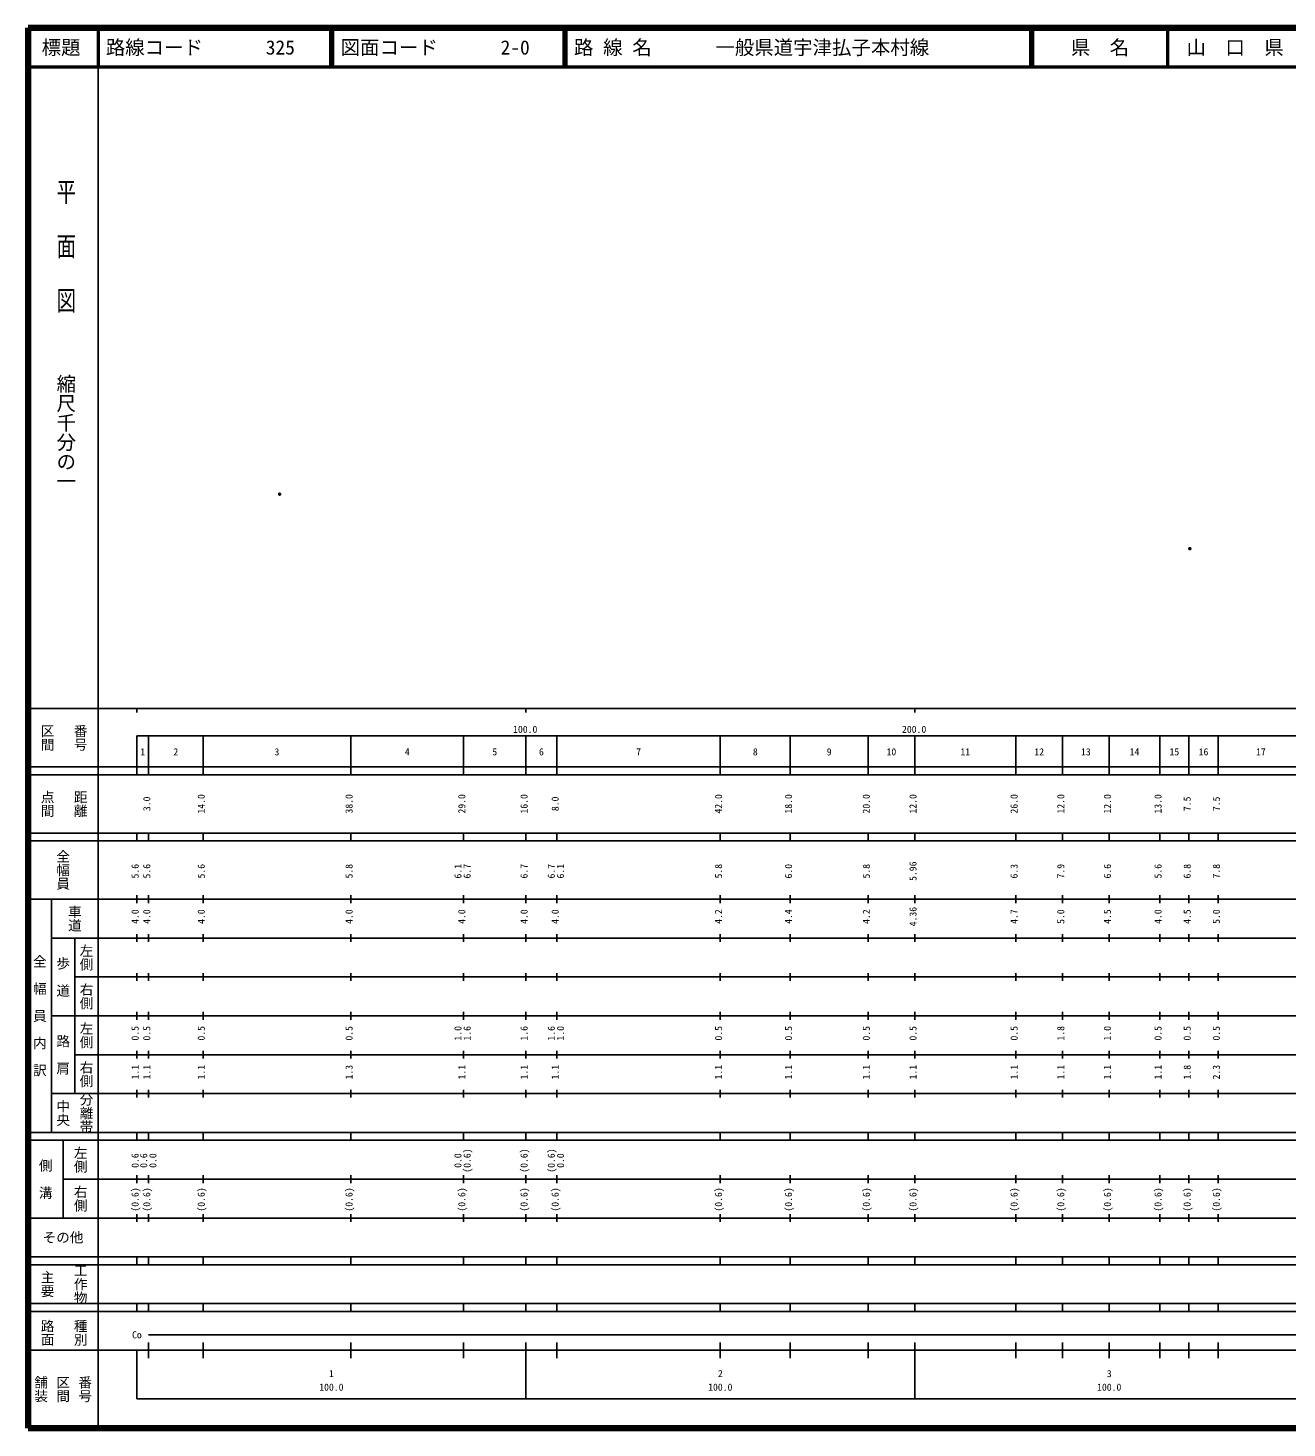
# Model space of a CAD drawing. Units: millimetres on the paper. Extents: x 40 to 680, y 20 to 380.
# Drawn here: x 40 to 363.7, y 20 to 380 of the extents above; entities that cross this region are included whole.
import ezdxf
from ezdxf.enums import TextEntityAlignment as Align

# ---------------------------------------------------------------- set-up
doc = ezdxf.new("R2010")
doc.units = ezdxf.units.MM
doc.header["$PDMODE"] = 32
doc.header["$PDSIZE"] = 0.5
doc.layers.add('M-OTRS', color=6, linetype='Continuous')
doc.layers.add('M-TTL-TXT', color=7, linetype='Continuous')
for name, color, linetype, lineweight in [('M-TTL', 2, 'Continuous', 140), ('M-TTL-BAND', 7, 'Continuous', 25), ('M-TTL-LINE', 7, 'Continuous', 50)]:
    doc.layers.add(name, color=color, linetype=linetype, lineweight=lineweight)
doc.styles.add('@ＭＳ ゴシック', font='')
doc.styles.add('ＭＳ ゴシック', font='')
doc.styles.get('@ＭＳ ゴシック').set_extended_font_data('@MS Gothic')
doc.styles.get('ＭＳ ゴシック').set_extended_font_data('MS Gothic')

msp = doc.modelspace()

# ---------------------------------------------------------------- linework, layer by layer
at = {"layer": 'M-OTRS'}
for p in [(104.705, 260.124), (338.733, 246.114)]:
    msp.add_point(p, dxfattribs=at)
at = {"layer": 'M-TTL'}
for p, q in [((40, 380), (40, 20)), ((680, 380), (40, 380)), ((40, 20), (680, 20))]:
    msp.add_line(p, q, dxfattribs=at)
at = {"layer": 'M-TTL-BAND'}
for p, q in [((58, 370), (58, 20)), ((40, 205), (579, 205)), ((68, 205), (68, 204)), ((168, 205), (168, 204)), ((268, 205), (268, 204)), ((68, 198), (579, 198)), ((68, 198), (68, 188)), ((71, 188), (71, 198)), ((85, 188), (85, 198)), ((123, 188), (123, 198)), ((152, 188), (152, 198)), ((168, 188), (168, 198)), ((176, 188), (176, 198)), ((218, 188), (218, 198)), ((236, 188), (236, 198)), ((256, 188), (256, 198)), ((268, 188), (268, 198)), ((294, 188), (294, 198)), ((306, 188), (306, 198)), ((318, 188), (318, 198)), ((331, 188), (331, 198)), ((338.5, 188), (338.5, 198)), ((346, 188), (346, 198)), ((40, 190), (579, 190)), ((40, 188), (579, 188)), ((40, 173), (579, 173)), ((68, 171), (68, 173)), ((71, 171), (71, 173)), ((85, 171), (85, 173)), ((123, 171), (123, 173)), ((152, 171), (152, 173)), ((168, 171), (168, 173)), ((176, 171), (176, 173)), ((218, 171), (218, 173)), ((236, 171), (236, 173)), ((256, 171), (256, 173)), ((268, 171), (268, 173)), ((294, 171), (294, 173)), ((306, 171), (306, 173)), ((318, 171), (318, 173)), ((331, 171), (331, 173)), ((338.5, 171), (338.5, 173)), ((346, 171), (346, 173)), ((40, 171), (579, 171)), ((40, 156), (579, 156)), ((46, 96), (46, 156)), ((68, 155), (68, 157)), ((71, 155), (71, 157)), ((85, 155), (85, 157)), ((123, 155), (123, 157)), ((152, 155), (152, 157)), ((168, 155), (168, 157)), ((176, 155), (176, 157)), ((218, 155), (218, 157)), ((236, 155), (236, 157)), ((256, 155), (256, 157)), ((268, 155), (268, 157)), ((294, 155), (294, 157)), ((306, 155), (306, 157)), ((318, 155), (318, 157)), ((331, 155), (331, 157)), ((338.5, 155), (338.5, 157)), ((346, 155), (346, 157)), ((46, 146), (579, 146)), ((52, 146), (52, 106)), ((68, 145), (68, 147)), ((71, 145), (71, 147)), ((85, 145), (85, 147)), ((123, 145), (123, 147)), ((152, 145), (152, 147)), ((168, 145), (168, 147)), ((176, 145), (176, 147)), ((218, 145), (218, 147)), ((236, 145), (236, 147)), ((256, 145), (256, 147)), ((268, 145), (268, 147)), ((294, 145), (294, 147)), ((306, 145), (306, 147)), ((318, 145), (318, 147)), ((331, 145), (331, 147)), ((338.5, 145), (338.5, 147)), ((346, 145), (346, 147)), ((68, 135), (68, 137)), ((71, 135), (71, 137)), ((85, 135), (85, 137)), ((123, 135), (123, 137)), ((152, 135), (152, 137)), ((168, 135), (168, 137)), ((176, 135), (176, 137)), ((218, 135), (218, 137)), ((236, 135), (236, 137)), ((256, 135), (256, 137)), ((268, 135), (268, 137)), ((294, 135), (294, 137)), ((306, 135), (306, 137)), ((318, 135), (318, 137)), ((331, 135), (331, 137)), ((338.5, 135), (338.5, 137)), ((346, 135), (346, 137)), ((52, 136), (579, 136)), ((46, 126), (579, 126)), ((68, 125), (68, 127)), ((71, 125), (71, 127)), ((85, 125), (85, 127)), ((123, 125), (123, 127)), ((152, 125), (152, 127)), ((168, 125), (168, 127)), ((176, 125), (176, 127)), ((218, 125), (218, 127)), ((236, 125), (236, 127)), ((256, 125), (256, 127)), ((268, 125), (268, 127)), ((294, 125), (294, 127)), ((306, 125), (306, 127)), ((318, 125), (318, 127)), ((331, 125), (331, 127)), ((338.5, 125), (338.5, 127)), ((346, 125), (346, 127)), ((52, 116), (579, 116)), ((68, 115), (68, 117)), ((71, 115), (71, 117)), ((85, 115), (85, 117)), ((123, 115), (123, 117)), ((152, 115), (152, 117)), ((168, 115), (168, 117)), ((176, 115), (176, 117)), ((218, 115), (218, 117)), ((236, 115), (236, 117)), ((256, 115), (256, 117)), ((268, 115), (268, 117)), ((294, 115), (294, 117)), ((306, 115), (306, 117)), ((318, 115), (318, 117)), ((331, 115), (331, 117)), ((338.5, 115), (338.5, 117)), ((346, 115), (346, 117)), ((46, 106), (579, 106)), ((68, 105), (68, 107)), ((71, 105), (71, 107)), ((85, 105), (85, 107)), ((123, 105), (123, 107)), ((152, 105), (152, 107)), ((168, 105), (168, 107)), ((176, 105), (176, 107)), ((218, 105), (218, 107)), ((236, 105), (236, 107)), ((256, 105), (256, 107)), ((268, 105), (268, 107)), ((294, 105), (294, 107)), ((306, 105), (306, 107)), ((318, 105), (318, 107)), ((331, 105), (331, 107)), ((338.5, 105), (338.5, 107)), ((346, 105), (346, 107)), ((40, 96), (579, 96)), ((40, 94), (579, 94)), ((49, 94), (49, 74)), ((68, 94), (68, 96)), ((71, 94), (71, 96)), ((85, 94), (85, 96)), ((123, 94), (123, 96)), ((152, 94), (152, 96)), ((168, 94), (168, 96)), ((176, 94), (176, 96)), ((218, 94), (218, 96)), ((236, 94), (236, 96)), ((256, 94), (256, 96)), ((268, 94), (268, 96)), ((294, 94), (294, 96)), ((306, 94), (306, 96)), ((318, 94), (318, 96)), ((331, 94), (331, 96)), ((338.5, 94), (338.5, 96)), ((346, 94), (346, 96)), ((49, 84), (579, 84)), ((68, 83), (68, 85)), ((71, 83), (71, 85)), ((85, 83), (85, 85)), ((123, 83), (123, 85)), ((152, 83), (152, 85)), ((168, 83), (168, 85)), ((176, 83), (176, 85)), ((218, 83), (218, 85)), ((236, 83), (236, 85)), ((256, 83), (256, 85)), ((268, 83), (268, 85)), ((294, 83), (294, 85)), ((306, 83), (306, 85)), ((318, 83), (318, 85)), ((331, 83), (331, 85)), ((338.5, 83), (338.5, 85)), ((346, 83), (346, 85)), ((40, 74), (579, 74)), ((68, 73), (68, 75)), ((71, 73), (71, 75)), ((85, 73), (85, 75)), ((123, 73), (123, 75)), ((152, 73), (152, 75)), ((168, 73), (168, 75)), ((176, 73), (176, 75)), ((218, 73), (218, 75)), ((236, 73), (236, 75)), ((256, 73), (256, 75)), ((268, 73), (268, 75)), ((294, 73), (294, 75)), ((306, 73), (306, 75)), ((318, 73), (318, 75)), ((331, 73), (331, 75)), ((338.5, 73), (338.5, 75)), ((346, 73), (346, 75)), ((40, 64), (579, 64)), ((40, 62), (579, 62)), ((68, 62), (68, 64)), ((71, 62), (71, 64)), ((85, 62), (85, 64)), ((123, 62), (123, 64)), ((152, 62), (152, 64)), ((168, 62), (168, 64)), ((176, 62), (176, 64)), ((218, 62), (218, 64)), ((236, 62), (236, 64)), ((256, 62), (256, 64)), ((268, 62), (268, 64)), ((294, 62), (294, 64)), ((306, 62), (306, 64)), ((318, 62), (318, 64)), ((331, 62), (331, 64)), ((338.5, 62), (338.5, 64)), ((346, 62), (346, 64)), ((40, 52), (579, 52)), ((68, 50), (68, 52)), ((71, 50), (71, 52)), ((85, 50), (85, 52)), ((123, 50), (123, 52)), ((152, 50), (152, 52)), ((168, 50), (168, 52)), ((176, 50), (176, 52)), ((218, 50), (218, 52)), ((236, 50), (236, 52)), ((256, 50), (256, 52)), ((268, 50), (268, 52)), ((294, 50), (294, 52)), ((306, 50), (306, 52)), ((318, 50), (318, 52)), ((331, 50), (331, 52)), ((338.5, 50), (338.5, 52)), ((346, 50), (346, 52)), ((40, 50), (579, 50)), ((71, 44), (565, 44)), ((40, 40), (579, 40)), ((68, 40), (68, 27.5)), ((71, 38), (71, 42)), ((85, 38), (85, 42)), ((123, 38), (123, 42)), ((152, 38), (152, 42)), ((168, 27.5), (168, 42)), ((176, 38), (176, 42)), ((218, 38), (218, 42)), ((236, 38), (236, 42)), ((256, 38), (256, 42)), ((268, 27.5), (268, 42)), ((294, 38), (294, 42)), ((306, 38), (306, 42)), ((318, 38), (318, 42)), ((331, 38), (331, 42)), ((338.5, 38), (338.5, 42)), ((346, 38), (346, 42)), ((68, 27.5), (579, 27.5))]:
    msp.add_line(p, q, dxfattribs=at)
at = {"layer": 'M-TTL-LINE'}
for p, q in [((58, 380), (58, 370)), ((117.75, 380), (117.75, 370)), ((118.25, 380), (118.25, 370)), ((177.75, 380), (177.75, 370)), ((178.25, 380), (178.25, 370)), ((297.75, 380), (297.75, 370)), ((298.25, 380), (298.25, 370)), ((333, 380), (333, 370)), ((40, 370), (680, 370))]:
    msp.add_line(p, q, dxfattribs=at)

# ---------------------------------------------------------------- texts
at = {"layer": 'M-TTL-BAND', "style": '@ＭＳ ゴシック', "width": 1.4}
msp.add_text('平  面  図', height=3.666, rotation=270, dxfattribs=at).set_placement((49.777, 306.475), align=Align.MIDDLE_RIGHT)
at = {"layer": 'M-TTL-BAND', "style": '@ＭＳ ゴシック'}
msp.add_text('縮尺千分の一', height=3.666, rotation=270, dxfattribs=at).set_placement((49.777, 261.03), align=Align.MIDDLE_RIGHT)
for s, p in [('区間', (45, 197.5)), ('番号', (53.5, 197.5)), ('点間', (45, 180.5)), ('距離', (53.5, 180.5)), ('全幅員', (49, 163.5)), ('車道', (52, 151)), ('左側', (55, 141)), ('全\u3000幅\u3000員\u3000内\u3000訳', (43, 126)), ('歩\u3000道', (49, 136)), ('右側', (55, 131)), ('左側', (55, 121)), ('路\u3000肩', (49, 116)), ('右側', (55, 111)), ('分離帯', (55, 101)), ('中央', (49, 101)), ('左側', (53.5, 89)), ('側\u3000溝', (44.5, 84)), ('右側', (53.5, 79)), ('工作物', (53.5, 57)), ('主要', (45, 57)), ('路面', (45, 44.5)), ('種別', (53.5, 44.5)), ('舗装', (43.333, 30)), ('区間', (49, 30)), ('番号', (54.667, 30))]:
    msp.add_text(s, height=2.566, rotation=270, dxfattribs=at).set_placement(p, align=Align.MIDDLE_CENTER)
at = {"layer": 'M-TTL-BAND', "style": 'ＭＳ ゴシック'}
for s, p in [('100.0', (167.844, 198.195)), ('200.0', (267.844, 198.195)), ('1', (69.5, 192.405)), ('2', (78, 192.405)), ('3', (104, 192.405)), ('4', (137.5, 192.405)), ('5', (160, 192.405)), ('6', (172, 192.405)), ('7', (197, 192.405)), ('8', (227, 192.405)), ('9', (246, 192.405)), ('10', (262, 192.405)), ('11', (281, 192.405)), ('12', (300, 192.405)), ('13', (312, 192.405)), ('14', (324.5, 192.405)), ('15', (334.75, 192.405)), ('16', (342.25, 192.405)), ('17', (357, 192.405)), ('Co', (68, 42.5)), ('1', (118, 32.523)), ('2', (218, 32.523)), ('3', (318, 32.523)), ('100.0', (118, 29.033)), ('100.0', (218, 29.033)), ('100.0', (318, 29.033))]:
    msp.add_text(s, height=1.833, dxfattribs=at).set_placement(p, align=Align.BOTTOM_CENTER)
for s, p in [('3.0', (72, 180.5)), ('14.0', (86, 180.5)), ('38.0', (124, 180.5)), ('29.0', (153, 180.5)), ('16.0', (169, 180.5)), ('8.0', (177, 180.5)), ('42.0', (219, 180.5)), ('18.0', (237, 180.5)), ('20.0', (257, 180.5)), ('12.0', (269, 180.5)), ('26.0', (295, 180.5)), ('12.0', (307, 180.5)), ('12.0', (319, 180.5)), ('13.0', (332, 180.5)), ('7.5', (339.5, 180.5)), ('7.5', (347, 180.5)), ('5.6', (69, 163.174)), ('5.6', (72, 163.174)), ('5.6', (86, 163.174)), ('5.8', (124, 163.174)), ('6.1', (152, 163.174)), ('6.7', (154.37, 163.174)), ('6.7', (169, 163.174)), ('6.7', (176, 163.174)), ('6.1', (178.37, 163.174)), ('5.8', (219, 163.174)), ('6.0', (237, 163.174)), ('5.8', (257, 163.174)), ('5.96', (269, 163.174)), ('6.3', (295, 163.174)), ('7.9', (307, 163.174)), ('6.6', (319, 163.174)), ('5.6', (332, 163.174)), ('6.8', (339.5, 163.174)), ('7.8', (347, 163.174)), ('4.0', (69, 151.5)), ('4.0', (72, 151.5)), ('4.0', (86, 151.5)), ('4.0', (124, 151.5)), ('4.0', (153, 151.5)), ('4.0', (169, 151.5)), ('4.0', (177, 151.5)), ('4.2', (219, 151.5)), ('4.4', (237, 151.5)), ('4.2', (257, 151.5)), ('4.36', (269, 151.5)), ('4.7', (295, 151.5)), ('5.0', (307, 151.5)), ('4.5', (319, 151.5)), ('4.0', (332, 151.5)), ('4.5', (339.5, 151.5)), ('5.0', (347, 151.5)), ('0.5', (69, 121.5)), ('0.5', (72, 121.5)), ('0.5', (86, 121.5)), ('0.5', (124, 121.5)), ('1.0', (152, 121.5)), ('1.6', (154.37, 121.5)), ('1.6', (169, 121.5)), ('1.6', (176, 121.5)), ('1.0', (178.37, 121.5)), ('0.5', (219, 121.5)), ('0.5', (237, 121.5)), ('0.5', (257, 121.5)), ('0.5', (269, 121.5)), ('0.5', (295, 121.5)), ('1.8', (307, 121.5)), ('1.0', (319, 121.5)), ('0.5', (332, 121.5)), ('0.5', (339.5, 121.5)), ('0.5', (347, 121.5)), ('1.1', (69, 111.5)), ('1.1', (72, 111.5)), ('1.1', (86, 111.5)), ('1.3', (124, 111.5)), ('1.1', (153, 111.5)), ('1.1', (169, 111.5)), ('1.1', (177, 111.5)), ('1.1', (219, 111.5)), ('1.1', (237, 111.5)), ('1.1', (257, 111.5)), ('1.1', (269, 111.5)), ('1.1', (295, 111.5)), ('1.1', (307, 111.5)), ('1.1', (319, 111.5)), ('1.1', (332, 111.5)), ('1.8', (339.5, 111.5)), ('2.3', (347, 111.5)), ('0.6', (69, 88.764)), ('0.6', (71.2, 88.764)), ('0.0', (73.57, 88.764)), ('0.0', (152, 88.764)), ('(0.6)', (154.37, 88.764)), ('(0.6)', (169, 88.764)), ('(0.6)', (176, 88.764)), ('0.0', (178.37, 88.764)), ('(0.6)', (69, 78.764)), ('(0.6)', (72, 78.764)), ('(0.6)', (86, 78.764)), ('(0.6)', (124, 78.764)), ('(0.6)', (153, 78.764)), ('(0.6)', (169, 78.764)), ('(0.6)', (177, 78.764)), ('(0.6)', (219, 78.764)), ('(0.6)', (237, 78.764)), ('(0.6)', (257, 78.764)), ('(0.6)', (269, 78.764)), ('(0.6)', (295, 78.764)), ('(0.6)', (307, 78.764)), ('(0.6)', (319, 78.764)), ('(0.6)', (332, 78.764)), ('(0.6)', (339.5, 78.764)), ('(0.6)', (347, 78.764))]:
    msp.add_text(s, height=1.833, rotation=90, dxfattribs=at).set_placement(p, align=Align.BOTTOM_CENTER)
msp.add_text('その他', height=2.566, dxfattribs=at).set_placement((49, 69), align=Align.MIDDLE_CENTER)
at = {"layer": 'M-TTL-TXT', "style": 'ＭＳ ゴシック'}
for s, p in [('標題', (48.5, 375)), ('県\u3000名', (315.625, 375)), ('山\u3000口\u3000県', (350.375, 375))]:
    msp.add_text(s, height=3.666, dxfattribs=at).set_placement(p, align=Align.MIDDLE_CENTER)
for s, p in [('路線コード', (60, 375)), ('325', (101.142, 375)), ('図面コード', (120.38, 375)), ('2-0', (161.521, 375)), ('路 線 名', (180.38, 375)), ('一般県道宇津払子本村線', (216.734, 375))]:
    msp.add_text(s, height=3.666, dxfattribs=at).set_placement(p, align=Align.MIDDLE_LEFT)

doc.saveas('drawing.dxf')
